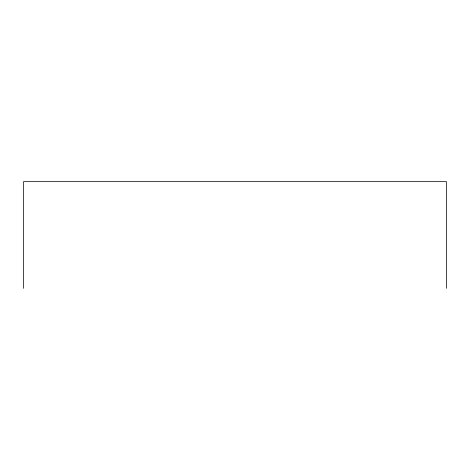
<?xml version="1.0" encoding="UTF-8"?>
<svg xmlns="http://www.w3.org/2000/svg" width="470" height="470" viewBox="0 0 470 470"><rect width="100%" height="100%" fill="white"/><g stroke="black" fill="none" stroke-linecap="round" stroke-linejoin="round"><path stroke-width="0.7" d="M446.5 288.345L446.5 181.655L23.5 181.655L23.5 288.345"/></g></svg>
